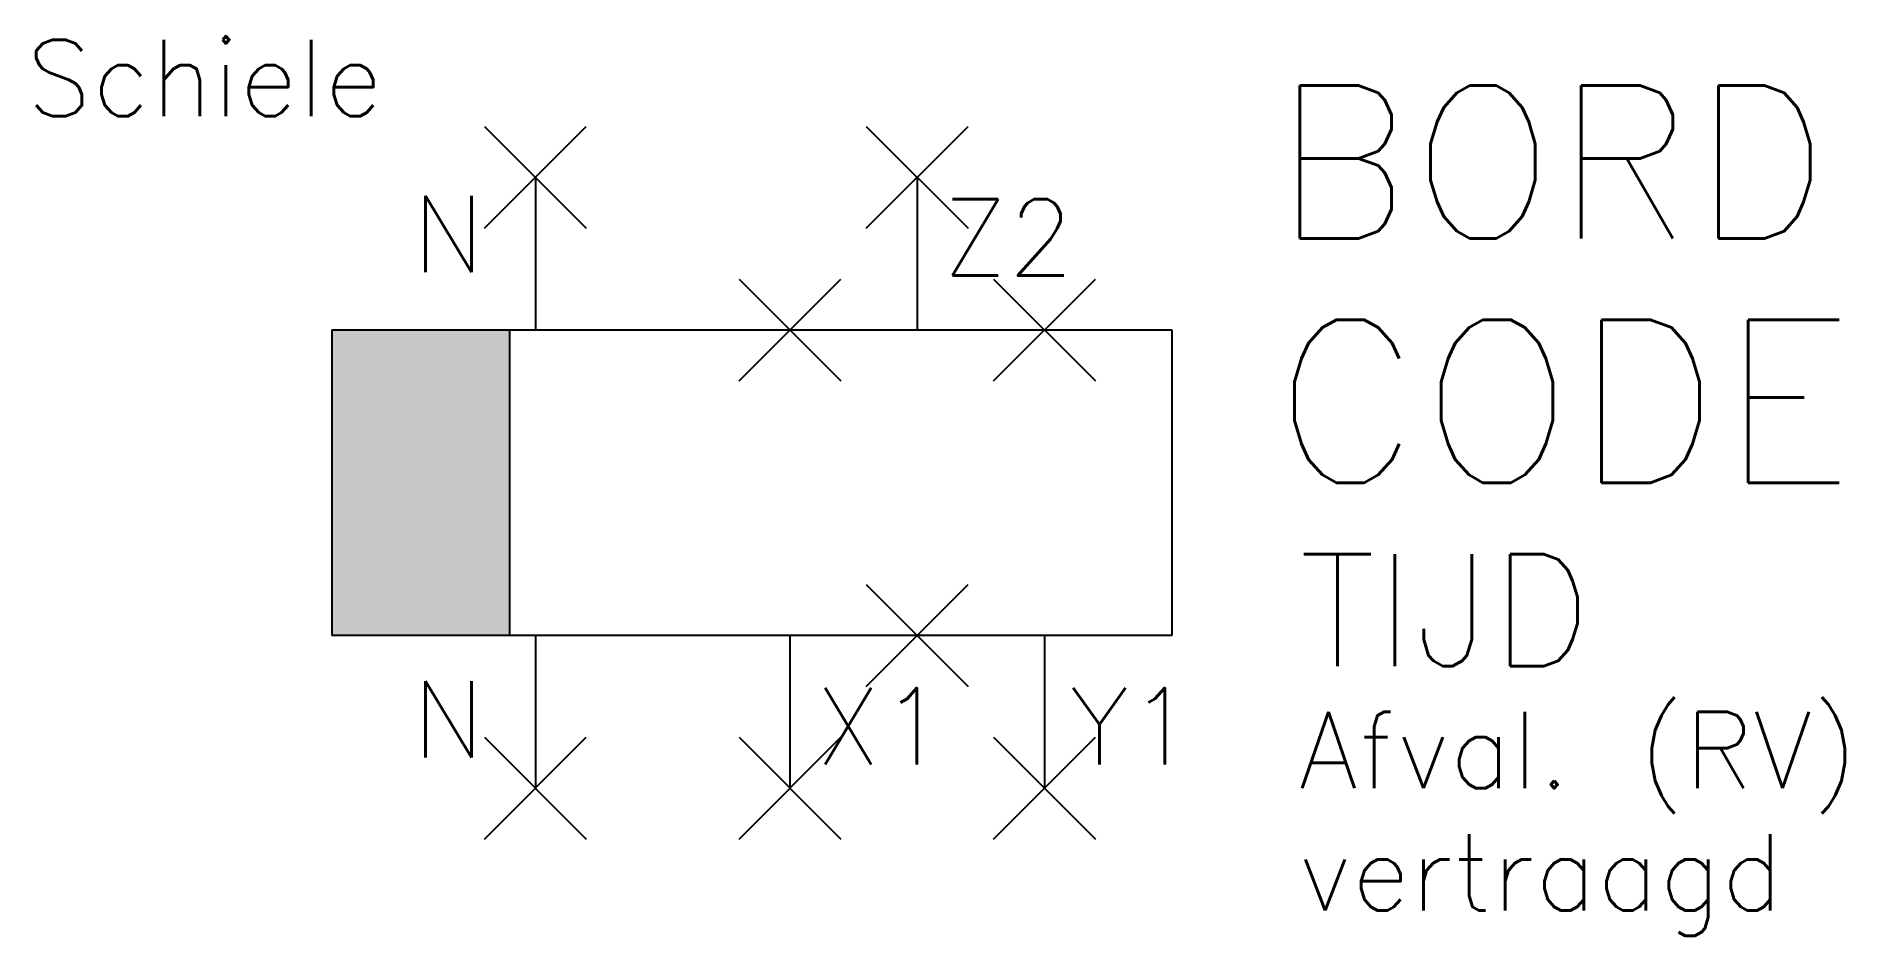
# Model space of a CAD drawing. Extents: x 10.2 to 45.7, y 21.1 to 38.8.
import ezdxf
from ezdxf.enums import TextEntityAlignment as Align

# ---------------------------------------------------------------- set-up
doc = ezdxf.new("R2010")
doc.units = 0
doc.header["$PDMODE"] = 3
for name, color, linetype in [('1', 8, 'CONTINUOUS'), ('3', 30, 'CONTINUOUS'), ('C', 7, 'CONTINUOUS')]:
    doc.layers.add(name, color=color, linetype=linetype)
doc.styles.get("Standard").update_dxf_attribs({"font": 'txt.shx'})

msp = doc.modelspace()

# ---------------------------------------------------------------- linework, layer by layer
at = {"layer": '1', "color": 0}
for p, q in [((20, 36), (20, 33)), ((27.5, 36), (27.5, 33)), ((20, 27), (20, 24)), ((25, 27), (25, 24)), ((30, 27), (30, 24))]:
    msp.add_line(p, q, dxfattribs=at)
msp.add_solid([(16, 33), (16, 27), (19.5, 33), (19.5, 27)], dxfattribs=at)
at = {"layer": '3', "color": 0}
for p, q in [((16, 33), (32.5, 33)), ((16, 33), (16, 27)), ((19.5, 27), (19.5, 33)), ((32.5, 33), (32.5, 27)), ((32.5, 27), (16, 27))]:
    msp.add_line(p, q, dxfattribs=at)
at = {"layer": 'C', "color": 0}
for p in [(20, 36), (27.5, 36), (25, 33), (30, 33), (27.5, 27), (20, 24), (25, 24), (30, 24)]:
    msp.add_point(p, dxfattribs=at)

# ---------------------------------------------------------------- texts
at = {"layer": '1', "color": 0}
for s, p in [('Schiele', (10, 37.2)), ('Z2', (28, 34.068)), ('X1', (25.5, 24.468)), ('Y1', (30.5, 24.468)), ('Afval. (RV)', (35, 24)), ('vertraagd', (35, 21.6))]:
    msp.add_text(s, height=1.5, dxfattribs=at).set_placement(p)
for text, p in [('A1', (19, 34.134)), ('A2', (19, 24.6))]:
    msp.add_attdef('N', text=text, height=1.5, dxfattribs=at).set_placement(p, align=Align.RIGHT)
msp.add_attdef('TIJD', (35, 26.4), 'sec', height=2.2, dxfattribs=at)
at = {"layer": '3', "color": 0}
for tag, p, s, height in [('BORD', (34.5, 34.8), '', 3), ('CODE', (34.5, 30), '-K', 3.2)]:
    msp.add_attdef(tag, p, s, height=height, dxfattribs=at)

doc.saveas('drawing.dxf')
